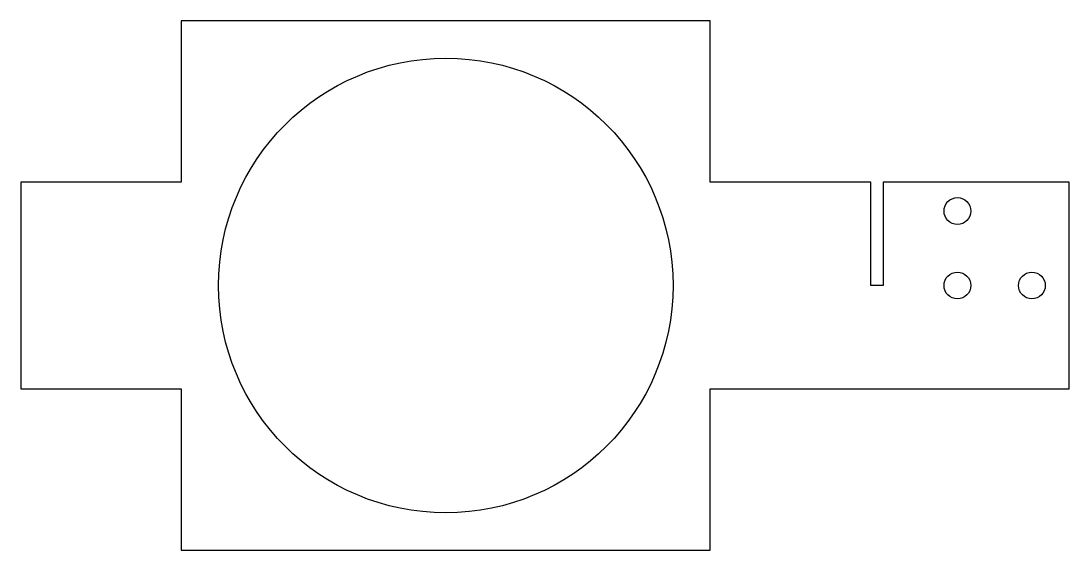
# Model space of a CAD drawing. Header units: millimetres. Extents: x -103 to 151, y -64 to 64.
import ezdxf

# ---------------------------------------------------------------- set-up
doc = ezdxf.new("R2010")
doc.units = ezdxf.units.MM

msp = doc.modelspace()

# ---------------------------------------------------------------- linework, layer by layer
for p, q in [((64, 64, 0.1), (-64, 64, 0.1)), ((-64, 64, 0.1), (-64, 25, 0.1)), ((64, 25, 0.1), (64, 64, 0.1)), ((-64, 25, 0.1), (-102.8, 25, 0.1)), ((-102.8, 25, 0.1), (-102.8, -25, 0.1)), ((102.8, 25, 0.1), (64, 25, 0.1)), ((102.8, 0, 0.1), (102.8, 25, 0.1)), ((150.8, 25, 0.1), (105.8, 25, 0.1)), ((105.8, 25, 0.1), (105.8, 0, 0.1)), ((150.8, -25, 0.1), (150.8, 25, 0.1)), ((105.8, 0, 0.1), (102.8, 0, 0.1)), ((-102.8, -25, 0.1), (-64, -25, 0.1)), ((-64, -25, 0.1), (-64, -64, 0.1)), ((64, -64, 0.1), (64, -25, 0.1)), ((64, -25, 0.1), (150.8, -25, 0.1)), ((-64, -64, 0.1), (64, -64, 0.1))]:
    msp.add_line(p, q)
for centre, radius in [((0, 0, 0.1), 55), ((123.8, 18, 0.1), 3.25), ((123.8, 0, 0.1), 3.25), ((141.8, 0, 0.1), 3.25)]:
    msp.add_circle(centre, radius)

doc.saveas('drawing.dxf')
